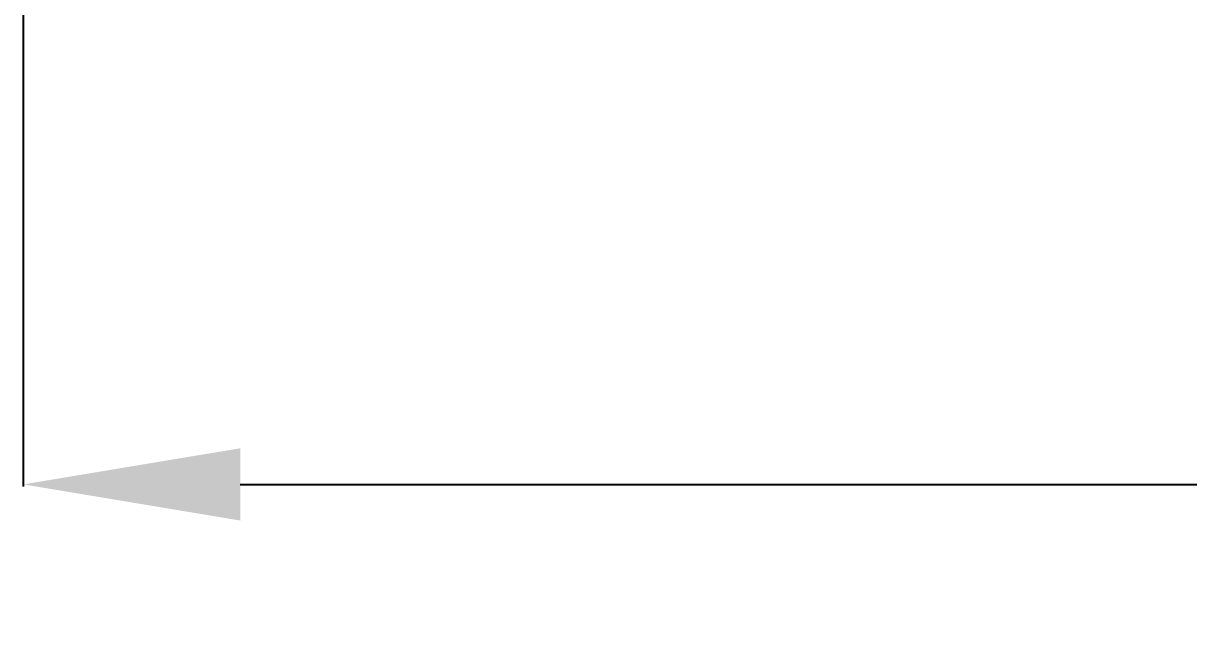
# Model space of a CAD drawing. Header units: millimetres. Extents: x 11618 to 13994, y -5897 to -2537.
# Drawn here: x 12196.5 to 12293.2, y -3676.4 to -3626.3 of the extents above; entities that cross this region are included whole.
import ezdxf

# ---------------------------------------------------------------- set-up
doc = ezdxf.new("R2010")
doc.units = ezdxf.units.MM
doc.layers.add('DIM', color=3, linetype='Continuous', lineweight=13)
doc.styles.get("Standard").update_dxf_attribs({"font": 'arial.ttf'})
doc.dimstyles.get("Standard").update_dxf_attribs({"dimtxt": 0.18, "dimasz": 0.18, "dimexe": 0.18, "dimexo": 0.0625, "dimgap": 0.09, "dimtad": 0, "dimtih": 1, "dimtoh": 1, "dimdec": 1, "dimdsep": 46, "dimtxsty": 'Standard', "dimcen": 0.09, "dimadec": 0, "dimazin": 0, "dimtfac": 1, "dimtdec": 1, "dimtofl": 0, "dimtmove": 0, "dimatfit": 3, "dimfxl": 1, "dimtolj": 1, "dimtzin": 0, "dimarcsym": 0})

# ---------------------------------------------------------------- blocks, each defined once
blk = doc.blocks.new('*D6')
at = {"layer": 'Defpoints', "color": 0, "transparency": 16777216}
for p in [(12196.532, -3594.216), (12466.198, -3594.304), (12466.198, -3664.582)]:
    blk.add_point(p, dxfattribs=at)
at = {"layer": 'DIM', "color": 0, "lineweight": -2, "transparency": 16777216}
for p, q in [((12196.532, -3594.279), (12196.532, -3664.762)), ((12466.198, -3594.366), (12466.198, -3664.762)), ((12214.532, -3664.582), (12448.198, -3664.582)), ((12466.198, -3664.582), (12494.714, -3664.582))]:
    blk.add_line(p, q, dxfattribs=at)
at = {"layer": 'DIM', "color": 0, "transparency": 16777216}
for points in [[(12214.532, -3661.582), (12214.532, -3667.582), (12196.532, -3664.582)], [(12448.198, -3661.582), (12448.198, -3667.582), (12466.198, -3664.582)]]:
    blk.add_solid(points, dxfattribs=at)
at = {"layer": 'DIM', "color": 0, "transparency": 16777216, "insert": (12519.722, -3664.582), "char_height": 18, "attachment_point": 5}
blk.add_mtext('\\A1;270', dxfattribs=at)

msp = doc.modelspace()

# ---------------------------------------------------------------- dimensions: what is measured, and where the dimension line sits
at = {"layer": 'DIM', "color": 3}
dim = msp.add_linear_dim(base=(12466.198, -3664.582), p1=(12196.532, -3594.216), p2=(12466.198, -3594.304), text='270', dimstyle='Standard', override={"dimtxt": 18, "dimasz": 18, "dimgap": 5}, dxfattribs=at)
dim.commit()
dim.dimension.update_dxf_attribs({"geometry": '*D6', "text_midpoint": (12519.722, -3664.582), "dimtype": 160})

doc.saveas('drawing.dxf')
